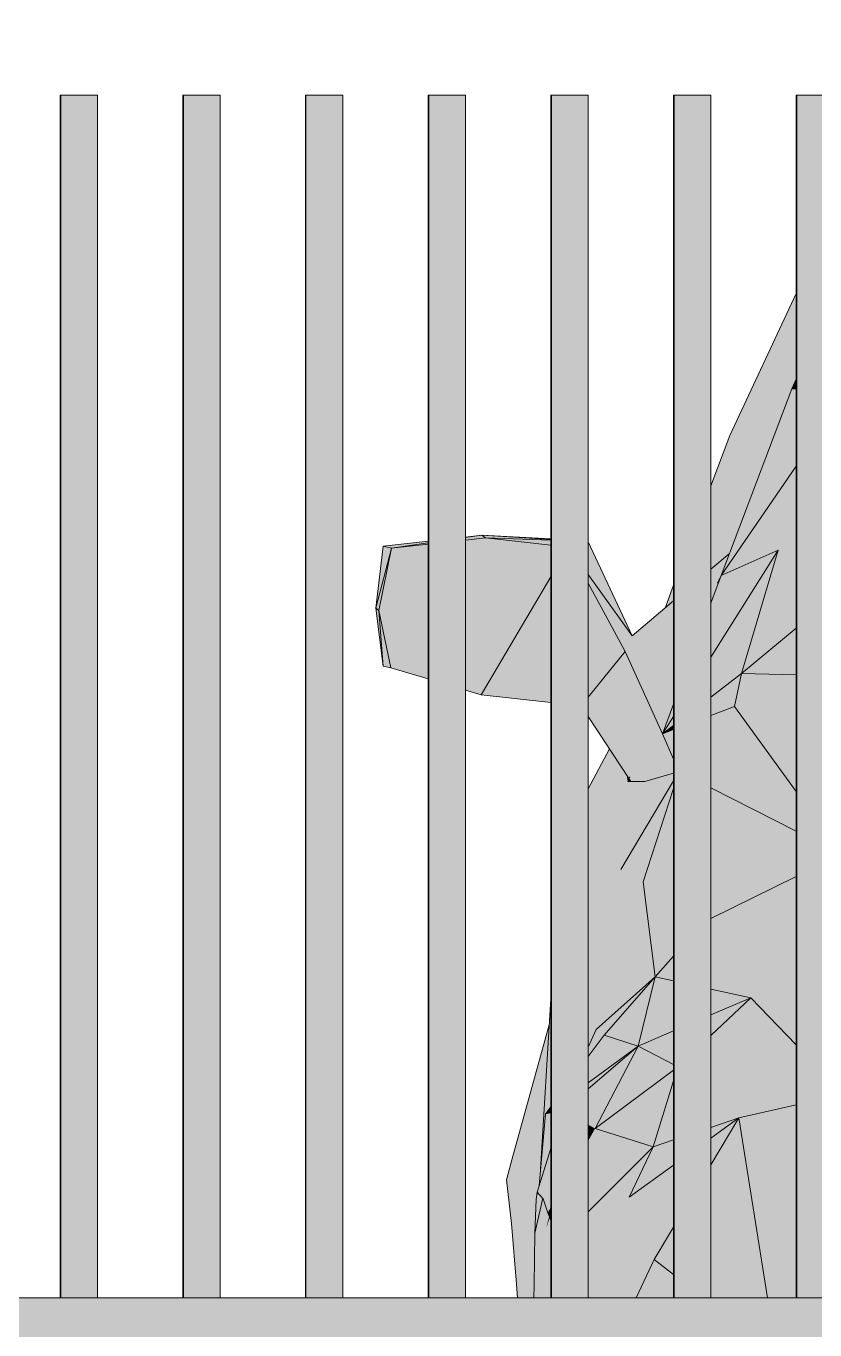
# Model space of a CAD drawing. Header units: millimetres. Extents: x 365175 to 2667127, y -330297 to -162108.
# Drawn here: x 1841967 to 1842609, y -318937 to -317875 of the extents above; entities that cross this region are included whole.
import ezdxf

# ---------------------------------------------------------------- set-up
doc = ezdxf.new("R2010")
doc.units = ezdxf.units.MM
doc.header["$MEASUREMENT"] = 0
for name, color, linetype in [('Cars', 7, 'Continuous'), ('Cotations - Altitudes & Niveaux', 7, 'Continuous'), ('TopoAlt', 7, 'Continuous')]:
    doc.layers.add(name, color=color, linetype=linetype)
doc.dimstyles.new('STYLE_GENERE__6', dxfattribs={"dimtxt": 0.18, "dimasz": 114, "dimexe": 0.18, "dimexo": 0.0625, "dimgap": 0, "dimtad": 0, "dimtih": 1, "dimtoh": 1, "dimdec": 4, "dimzin": 0, "dimdsep": 46, "dimcen": 0.09, "dimadec": 0, "dimazin": 0, "dimtfac": 1, "dimtdec": 4, "dimtmove": 0, "dimatfit": 3, "dimldrblk": 'ARROWHEAD_16', "dimfxl": 0, "dimtolj": 1, "dimtzin": 0, "dimarcsym": 0})

# ---------------------------------------------------------------- blocks, each defined once
blk = doc.blocks.new('Élément de coupe_582_6', base_point=(1445436.1, -319511))
at = {"layer": 'TopoAlt', "linetype": 'Continuous', "lineweight": 0, "true_color": 0x000000}
blk.add_hatch(color=18, dxfattribs=at).paths.add_polyline_path([(1838007, -319511), (1839530.3, -319511), (1839530.3, -319486), (1854698.7, -319486), (1854698.7, -318911), (1838007, -318911)])
at = {"layer": 'TopoAlt', "color": 190, "linetype": 'Continuous', "lineweight": 5, "true_color": 0x8002ff}
blk.add_line((1854698.7, -318911), (1838007, -318911), dxfattribs=at)
blk = doc.blocks.new('Élément de coupe_703_6', base_point=(1445436.1, -319511))
at = {"linetype": 'Continuous', "lineweight": 0, "true_color": 0x000000}
for points in [[(1842594.2, -317931), (1842594.2, -318911), (1842594.6, -318911), (1842594.6, -317931)], [(1842594.2, -317931), (1842594.2, -318911), (1842594.6, -318911), (1842594.6, -317931)], [(1842594.6, -317931), (1842594.6, -318911), (1842624.6, -318911), (1842624.6, -317931)]]:
    blk.add_hatch(color=18, dxfattribs=at).paths.add_polyline_path(points)
at = {"color": 18, "linetype": 'Continuous', "lineweight": 5, "true_color": 0x330000}
for p, q in [((1842594.2, -317931), (1842594.6, -317931)), ((1842594.2, -318911), (1842594.2, -317931)), ((1842594.6, -317931), (1842624.6, -317931)), ((1842594.6, -318911), (1842594.6, -317931)), ((1842624.6, -318911), (1842624.6, -317931))]:
    blk.add_line(p, q, dxfattribs=at)
blk = doc.blocks.new('Élément de coupe_704_6', base_point=(1445436.1, -319511))
at = {"linetype": 'Continuous', "lineweight": 0, "true_color": 0x000000}
for points in [[(1842494.2, -317931), (1842494.2, -318911), (1842494.7, -318911), (1842494.7, -317931)], [(1842494.2, -317931), (1842494.2, -318911), (1842494.7, -318911), (1842494.7, -317931)], [(1842494.7, -317931), (1842494.7, -318911), (1842524.7, -318911), (1842524.7, -317931)]]:
    blk.add_hatch(color=18, dxfattribs=at).paths.add_polyline_path(points)
at = {"color": 18, "linetype": 'Continuous', "lineweight": 5, "true_color": 0x330000}
for p, q in [((1842494.2, -317931), (1842494.7, -317931)), ((1842494.2, -318911), (1842494.2, -317931)), ((1842494.7, -317931), (1842524.7, -317931)), ((1842494.7, -318911), (1842494.7, -317931)), ((1842524.7, -318911), (1842524.7, -317931))]:
    blk.add_line(p, q, dxfattribs=at)
blk = doc.blocks.new('Élément de coupe_705_6', base_point=(1445436.1, -319511))
at = {"linetype": 'Continuous', "lineweight": 0, "true_color": 0x000000}
for points in [[(1842394.2, -317931), (1842394.2, -318911), (1842394.7, -318911), (1842394.7, -317931)], [(1842394.2, -317931), (1842394.2, -318911), (1842394.7, -318911), (1842394.7, -317931)], [(1842394.7, -317931), (1842394.7, -318911), (1842424.7, -318911), (1842424.7, -317931)]]:
    blk.add_hatch(color=18, dxfattribs=at).paths.add_polyline_path(points)
at = {"color": 18, "linetype": 'Continuous', "lineweight": 5, "true_color": 0x330000}
for p, q in [((1842394.2, -317931), (1842394.7, -317931)), ((1842394.2, -318911), (1842394.2, -317931)), ((1842394.7, -317931), (1842424.7, -317931)), ((1842394.7, -318911), (1842394.7, -317931)), ((1842424.7, -318911), (1842424.7, -317931))]:
    blk.add_line(p, q, dxfattribs=at)
blk = doc.blocks.new('Élément de coupe_706_6', base_point=(1445436.1, -319511))
at = {"linetype": 'Continuous', "lineweight": 0, "true_color": 0x000000}
for points in [[(1842294.3, -317931), (1842294.3, -318911), (1842294.7, -318911), (1842294.7, -317931)], [(1842294.3, -317931), (1842294.3, -318911), (1842294.7, -318911), (1842294.7, -317931)], [(1842294.7, -317931), (1842294.7, -318911), (1842324.7, -318911), (1842324.7, -317931)]]:
    blk.add_hatch(color=18, dxfattribs=at).paths.add_polyline_path(points)
at = {"color": 18, "linetype": 'Continuous', "lineweight": 5, "true_color": 0x330000}
for p, q in [((1842294.3, -317931), (1842294.7, -317931)), ((1842294.3, -318911), (1842294.3, -317931)), ((1842294.7, -317931), (1842324.7, -317931)), ((1842294.7, -318911), (1842294.7, -317931)), ((1842324.7, -318911), (1842324.7, -317931))]:
    blk.add_line(p, q, dxfattribs=at)
blk = doc.blocks.new('Élément de coupe_707_6', base_point=(1445436.1, -319511))
at = {"linetype": 'Continuous', "lineweight": 0, "true_color": 0x000000}
for points in [[(1842194.3, -317931), (1842194.3, -318911), (1842194.7, -318911), (1842194.7, -317931)], [(1842194.3, -317931), (1842194.3, -318911), (1842194.7, -318911), (1842194.7, -317931)], [(1842194.7, -317931), (1842194.7, -318911), (1842224.7, -318911), (1842224.7, -317931)]]:
    blk.add_hatch(color=18, dxfattribs=at).paths.add_polyline_path(points)
at = {"color": 18, "linetype": 'Continuous', "lineweight": 5, "true_color": 0x330000}
for p, q in [((1842194.3, -317931), (1842194.7, -317931)), ((1842194.3, -318911), (1842194.3, -317931)), ((1842194.7, -317931), (1842224.7, -317931)), ((1842194.7, -318911), (1842194.7, -317931)), ((1842224.7, -318911), (1842224.7, -317931))]:
    blk.add_line(p, q, dxfattribs=at)
blk = doc.blocks.new('Élément de coupe_708_6', base_point=(1445436.1, -319511))
at = {"linetype": 'Continuous', "lineweight": 0, "true_color": 0x000000}
for points in [[(1842094.3, -317931), (1842094.3, -318911), (1842094.8, -318911), (1842094.8, -317931)], [(1842094.3, -317931), (1842094.3, -318911), (1842094.8, -318911), (1842094.8, -317931)], [(1842094.8, -317931), (1842094.8, -318911), (1842124.8, -318911), (1842124.8, -317931)]]:
    blk.add_hatch(color=18, dxfattribs=at).paths.add_polyline_path(points)
at = {"color": 18, "linetype": 'Continuous', "lineweight": 5, "true_color": 0x330000}
for p, q in [((1842094.3, -317931), (1842094.8, -317931)), ((1842094.3, -318911), (1842094.3, -317931)), ((1842094.8, -317931), (1842124.8, -317931)), ((1842094.8, -318911), (1842094.8, -317931)), ((1842124.8, -318911), (1842124.8, -317931))]:
    blk.add_line(p, q, dxfattribs=at)
blk = doc.blocks.new('Élément de coupe_709_6', base_point=(1445436.1, -319511))
at = {"linetype": 'Continuous', "lineweight": 0, "true_color": 0x000000}
for points in [[(1841994.4, -317931), (1841994.4, -318911), (1841994.8, -318911), (1841994.8, -317931)], [(1841994.4, -317931), (1841994.4, -318911), (1841994.8, -318911), (1841994.8, -317931)], [(1841994.8, -317931), (1841994.8, -318911), (1842024.8, -318911), (1842024.8, -317931)]]:
    blk.add_hatch(color=18, dxfattribs=at).paths.add_polyline_path(points)
at = {"color": 18, "linetype": 'Continuous', "lineweight": 5, "true_color": 0x330000}
for p, q in [((1841994.4, -317931), (1841994.8, -317931)), ((1841994.4, -318911), (1841994.4, -317931)), ((1841994.8, -317931), (1842024.8, -317931)), ((1841994.8, -318911), (1841994.8, -317931)), ((1842024.8, -318911), (1842024.8, -317931))]:
    blk.add_line(p, q, dxfattribs=at)
blk = doc.blocks.new('Élément de coupe_745_6', base_point=(1445436.1, -319511))
at = {"layer": 'Cars', "linetype": 'Continuous', "lineweight": 0, "true_color": 0x000000}
for points in [[(1842540, -318208.5), (1842594.2, -318105.5), (1842594.2, -318092.8)], [(1842540, -318208.5), (1842594.2, -318105.5), (1842594.2, -318092.8)], [(1842594.2, -318105.5), (1842540, -318208.5), (1842594.2, -318122.4)], [(1842594.2, -318105.5), (1842540, -318208.5), (1842594.2, -318122.4)], [(1842524.7, -318290.7), (1842594.2, -318143.5), (1842594.2, -318122.4), (1842540, -318208.5), (1842524.7, -318249.4)], [(1842524.7, -318290.7), (1842594.2, -318143.5), (1842594.2, -318122.4), (1842540, -318208.5), (1842524.7, -318249.4)], [(1842524.7, -318290.7), (1842524.7, -318298), (1842594.2, -318157.5), (1842594.2, -318143.5)], [(1842524.7, -318290.7), (1842524.7, -318298), (1842594.2, -318157.5), (1842594.2, -318143.5)], [(1842524.7, -318298), (1842524.7, -318301.1), (1842590.7, -318170.4), (1842594.2, -318162.6), (1842594.2, -318157.5)], [(1842524.7, -318298), (1842524.7, -318301.1), (1842590.7, -318170.4), (1842594.2, -318162.6), (1842594.2, -318157.5)], [(1842590.7, -318170.4), (1842524.7, -318301.1), (1842524.7, -318317.4), (1842539.5, -318304.9), (1842539.4, -318305.2), (1842532.3, -318323.4), (1842533, -318322.5)], [(1842590.7, -318170.4), (1842524.7, -318301.1), (1842524.7, -318317.4), (1842539.5, -318304.9), (1842539.4, -318305.2), (1842532.3, -318323.4), (1842533, -318322.5)], [(1842533, -318322.5), (1842594.2, -318233.4), (1842594.2, -318170.4), (1842590.7, -318170.4)], [(1842590.7, -318170.4), (1842594.2, -318167.6), (1842594.2, -318162.6)], [(1842590.7, -318170.4), (1842594.2, -318170.4), (1842594.2, -318167.6)], [(1842533, -318322.5), (1842579.5, -318301.8), (1842594.2, -318268.5), (1842594.2, -318233.4)], [(1842579.5, -318301.8), (1842594.2, -318300.5), (1842594.2, -318268.5)], [(1842257.6, -318298.5), (1842251.5, -318349.2), (1842264.4, -318300.3)], [(1842257.6, -318298.5), (1842251.5, -318349.2), (1842264.4, -318300.3)], [(1842254, -318351.1), (1842294.3, -318323.6), (1842294.3, -318297), (1842264.4, -318300.3)], [(1842257.6, -318298.5), (1842264.4, -318300.3), (1842294.3, -318296), (1842294.3, -318294.5)], [(1842264.4, -318300.3), (1842294.3, -318297), (1842294.3, -318296)], [(1842324.7, -318291.2), (1842324.7, -318291.6), (1842338, -318289.7)], [(1842338, -318289.7), (1842324.7, -318291.6), (1842324.7, -318293.6), (1842341, -318291.8)], [(1842341, -318291.8), (1842324.7, -318314.2), (1842324.7, -318416), (1842337.4, -318419.8)], [(1842324.7, -318302.9), (1842324.7, -318314.2), (1842341, -318291.8)], [(1842324.7, -318293.6), (1842324.7, -318302.9), (1842341, -318291.8)], [(1842341, -318291.8), (1842337.4, -318419.8), (1842394.2, -318323.7), (1842394.2, -318297.8)], [(1842338, -318289.7), (1842341, -318291.8), (1842394.2, -318293.8), (1842394.2, -318293.2)], [(1842338, -318289.7), (1842394.2, -318293.2), (1842394.2, -318292.6)], [(1842394.2, -318293.8), (1842341, -318291.8), (1842394.2, -318297.8)], [(1842424.7, -318295.1), (1842424.7, -318321.8), (1842460.4, -318371.7)], [(1842264.4, -318300.3), (1842251.5, -318349.2), (1842254, -318351.1)], [(1842264.4, -318300.3), (1842251.5, -318349.2), (1842254, -318351.1)], [(1842579.5, -318301.8), (1842524.7, -318388.9), (1842524.7, -318421.5), (1842549.6, -318402.4)], [(1842533, -318322.5), (1842524.7, -318344.9), (1842524.7, -318388.9), (1842579.5, -318301.8)], [(1842524.7, -318319), (1842539.4, -318305.2), (1842539.5, -318304.9), (1842524.7, -318317.4)], [(1842539.4, -318305.2), (1842524.7, -318319), (1842524.7, -318344.9), (1842533, -318322.5), (1842530.1, -318328.7), (1842532.3, -318323.4)], [(1842524.7, -318343.2), (1842524.7, -318344.9), (1842533, -318322.5), (1842530.1, -318328.7), (1842532.3, -318323.4), (1842539.4, -318305.2), (1842539.1, -318305.5), (1842530.9, -318326.1)], [(1842539.1, -318305.5), (1842539.4, -318305.2), (1842539.5, -318304.9), (1842539.1, -318305.2)], [(1842579.5, -318301.8), (1842549.6, -318402.4), (1842594.2, -318365.4), (1842594.2, -318300.5)], [(1842254, -318351.1), (1842263.9, -318397.7), (1842294.3, -318356), (1842294.3, -318323.6)], [(1842394.2, -318323.7), (1842337.4, -318419.8), (1842394.2, -318426)], [(1842424.7, -318328.8), (1842454.9, -318384.3), (1842460.4, -318371.7), (1842424.7, -318321.8)], [(1842424.7, -318328.8), (1842424.7, -318421.7), (1842454.9, -318384.3)], [(1842494.2, -318330.5), (1842487.3, -318349.1), (1842494.2, -318343.2)], [(1842494.2, -318330.5), (1842487.3, -318349.1), (1842494.2, -318343.2)], [(1842532.3, -318323.4), (1842530.1, -318328.7), (1842533, -318322.5)], [(1842532.3, -318323.4), (1842530.1, -318328.7), (1842533, -318322.5)], [(1842251.5, -318349.2), (1842257.5, -318396.3), (1842254, -318351.1)], [(1842251.5, -318349.2), (1842257.5, -318396.3), (1842254, -318351.1)], [(1842254, -318351.1), (1842257.5, -318396.3), (1842263.9, -318397.7)], [(1842254, -318351.1), (1842257.5, -318396.3), (1842263.9, -318397.7)], [(1842460.4, -318371.7), (1842454.9, -318384.3), (1842494.2, -318347.5), (1842494.2, -318343.2)], [(1842454.9, -318384.3), (1842485.3, -318451.6), (1842494.2, -318427.3), (1842494.2, -318347.5)], [(1842294.3, -318356), (1842263.9, -318397.7), (1842294.3, -318406.8)], [(1842549.6, -318402.4), (1842594.2, -318403.3), (1842594.2, -318365.4)], [(1842424.7, -318430.7), (1842485.3, -318451.6), (1842454.9, -318384.3), (1842424.7, -318421.7)], [(1842549.6, -318402.4), (1842524.7, -318421.5), (1842524.7, -318436.5), (1842543.8, -318429.2)], [(1842549.6, -318402.4), (1842543.8, -318429.2), (1842594.2, -318419.1), (1842594.2, -318403.3)], [(1842543.8, -318429.2), (1842594.2, -318432.5), (1842594.2, -318419.1)], [(1842424.7, -318430.7), (1842424.7, -318435.5), (1842470.8, -318490.4), (1842485.3, -318451.6)], [(1842424.7, -318430.7), (1842424.7, -318435.5), (1842470.8, -318490.4), (1842485.3, -318451.6)], [(1842424.7, -318435.5), (1842424.7, -318437.4), (1842457.6, -318487.4), (1842458.6, -318486.5), (1842457.9, -318487.9), (1842459.5, -318490.3), (1842470.8, -318490.4)], [(1842424.7, -318435.5), (1842424.7, -318437.4), (1842457.6, -318487.4), (1842458.6, -318486.5), (1842457.9, -318487.9), (1842459.5, -318490.3), (1842470.8, -318490.4)], [(1842485.3, -318451.6), (1842494.2, -318427.3), (1842494.2, -318426.9)], [(1842494.2, -318427.3), (1842485.3, -318451.6), (1842494.2, -318437.3)], [(1842485.3, -318451.6), (1842494.2, -318444.7), (1842494.2, -318437.3)], [(1842524.7, -318451.7), (1842524.7, -318495.5), (1842594.2, -318530.8), (1842594.2, -318498.6), (1842543.8, -318429.2)], [(1842524.7, -318436.5), (1842524.7, -318451.7), (1842543.8, -318429.2)], [(1842594.2, -318432.5), (1842543.8, -318429.2), (1842594.2, -318498.6)], [(1842485.3, -318451.6), (1842494.2, -318448.1), (1842494.2, -318444.7)], [(1842470.8, -318490.4), (1842494.2, -318483.6), (1842494.2, -318472.1), (1842485.3, -318451.6)], [(1842470.8, -318490.4), (1842494.2, -318483.6), (1842494.2, -318472.1), (1842485.3, -318451.6)], [(1842494.2, -318448.1), (1842485.3, -318451.6), (1842494.2, -318472.1)], [(1842424.7, -318513.8), (1842456.9, -318490.2), (1842455.9, -318484.7), (1842442.1, -318463.8), (1842424.7, -318496.3)], [(1842424.7, -318513.8), (1842456.9, -318490.2), (1842455.9, -318484.7), (1842442.1, -318463.8), (1842424.7, -318496.3)], [(1842456.9, -318490.2), (1842424.7, -318513.8), (1842424.7, -318538.4), (1842451.4, -318561.9)], [(1842456.9, -318490.2), (1842424.7, -318513.8), (1842424.7, -318538.4), (1842451.4, -318561.9)], [(1842470.8, -318490.4), (1842451.4, -318561.9), (1842494.2, -318489.8), (1842494.2, -318483.6)], [(1842470.8, -318490.4), (1842451.4, -318561.9), (1842494.2, -318489.8), (1842494.2, -318483.6)], [(1842451.4, -318561.9), (1842469.4, -318572.2), (1842494.2, -318496), (1842494.2, -318489.8)], [(1842451.4, -318561.9), (1842469.4, -318572.2), (1842494.2, -318496), (1842494.2, -318489.8)], [(1842470.8, -318490.4), (1842456.9, -318490.2), (1842451.4, -318561.9)], [(1842470.8, -318490.4), (1842456.9, -318490.2), (1842451.4, -318561.9)], [(1842457.6, -318487.4), (1842455.9, -318484.7), (1842456.9, -318490.2), (1842458.6, -318486.5)], [(1842457.6, -318487.4), (1842455.9, -318484.7), (1842456.9, -318490.2), (1842458.6, -318486.5)], [(1842456.9, -318490.2), (1842459.5, -318490.3), (1842458.1, -318488.1), (1842457.8, -318488.3)], [(1842456.9, -318490.2), (1842459.5, -318490.3), (1842458.1, -318488.1), (1842457.8, -318488.3)], [(1842457.8, -318488.3), (1842458.1, -318488.1), (1842457.9, -318487.9)], [(1842457.8, -318488.3), (1842458.1, -318488.1), (1842457.9, -318487.9)], [(1842469.4, -318572.2), (1842494.2, -318588.5), (1842494.2, -318496)], [(1842469.4, -318572.2), (1842494.2, -318588.5), (1842494.2, -318496)], [(1842594.2, -318530.8), (1842524.7, -318495.5), (1842524.7, -318601.9), (1842594.2, -318567.8)], [(1842451.4, -318561.9), (1842424.7, -318538.4), (1842424.7, -318611.1)], [(1842451.4, -318561.9), (1842424.7, -318538.4), (1842424.7, -318611.1)], [(1842451.4, -318561.9), (1842424.7, -318611.1), (1842424.7, -318628.7), (1842469.4, -318572.2)], [(1842451.4, -318561.9), (1842424.7, -318611.1), (1842424.7, -318628.7), (1842469.4, -318572.2)], [(1842424.7, -318628.7), (1842424.7, -318688.1), (1842431.1, -318692.5), (1842469.4, -318572.2)], [(1842424.7, -318628.7), (1842424.7, -318688.1), (1842431.1, -318692.5), (1842469.4, -318572.2)], [(1842479.2, -318649.6), (1842469.4, -318572.2), (1842431.1, -318692.5)], [(1842479.2, -318649.6), (1842469.4, -318572.2), (1842431.1, -318692.5)], [(1842469.4, -318572.2), (1842479.2, -318649.6), (1842494.2, -318632.6), (1842494.2, -318588.5)], [(1842494.2, -318592.9), (1842494.2, -318588.5), (1842469.4, -318572.2), (1842470.6, -318581.5)], [(1842524.7, -318601.9), (1842524.7, -318606.4), (1842594.2, -318626.4), (1842594.2, -318567.8)], [(1842524.7, -318606.4), (1842524.7, -318614.1), (1842557.1, -318666.6), (1842594.2, -318645.6), (1842594.2, -318626.4)], [(1842524.7, -318659.5), (1842557.1, -318666.6), (1842524.7, -318614.1)], [(1842479.2, -318649.6), (1842494.2, -318652.8), (1842494.2, -318632.6)], [(1842431.1, -318692.5), (1842437.7, -318696.9), (1842479.2, -318649.6)], [(1842433.5, -318694.1), (1842479.2, -318649.6), (1842431.1, -318692.5)], [(1842437.7, -318696.9), (1842465.3, -318705.9), (1842479.2, -318649.6)], [(1842479.2, -318649.6), (1842465.3, -318705.9), (1842494.2, -318693.5), (1842494.2, -318652.8)], [(1842557.1, -318666.6), (1842594.2, -318704.9), (1842594.2, -318645.6)], [(1842524.7, -318680.5), (1842557.1, -318666.6), (1842524.7, -318659.5)], [(1842385.9, -318806.6), (1842389.9, -318761.4), (1842394.2, -318755.5), (1842394.2, -318668.5), (1842394.2, -318667.4)], [(1842385.9, -318806.6), (1842389.9, -318761.4), (1842394.2, -318755.5), (1842394.2, -318668.5), (1842394.2, -318667.4)], [(1842394.2, -318667.4), (1842394.2, -318667.2), (1842394.2, -318666.8)], [(1842394.2, -318667.4), (1842394.2, -318667.2), (1842394.2, -318666.8)], [(1842394.2, -318667.2), (1842394.2, -318667.4), (1842394.2, -318667.3)], [(1842394.2, -318667.2), (1842394.2, -318667.4), (1842394.2, -318667.3)], [(1842394.2, -318667.3), (1842394.2, -318667.4), (1842394.2, -318667.4)], [(1842394.2, -318667.3), (1842394.2, -318667.4), (1842394.2, -318667.4)], [(1842394.2, -318667.4), (1842394.2, -318667.9), (1842394.2, -318667.4)], [(1842394.2, -318667.4), (1842394.2, -318667.9), (1842394.2, -318667.4)], [(1842394.2, -318667.4), (1842394.2, -318668.3), (1842394.2, -318667.9)], [(1842394.2, -318667.4), (1842394.2, -318668.3), (1842394.2, -318667.9)], [(1842394.2, -318667.4), (1842394.2, -318668.5), (1842394.2, -318668.3)], [(1842394.2, -318667.4), (1842394.2, -318668.5), (1842394.2, -318668.3)], [(1842524.7, -318720.2), (1842594.2, -318713.4), (1842594.2, -318704.9), (1842557.1, -318666.6), (1842524.7, -318697.3)], [(1842524.7, -318680.5), (1842524.7, -318697.3), (1842557.1, -318666.6)], [(1842362.5, -318798.6), (1842358.2, -318814.8), (1842392.9, -318688.6), (1842392.9, -318688.5)], [(1842362.5, -318798.6), (1842358.2, -318814.8), (1842392.9, -318688.6), (1842392.9, -318688.5)], [(1842392.9, -318688.6), (1842358.2, -318814.8), (1842385.1, -318760.1), (1842391.6, -318711.2)], [(1842392.9, -318688.6), (1842358.2, -318814.8), (1842385.1, -318760.1), (1842391.6, -318711.2)], [(1842424.7, -318688.1), (1842424.7, -318706.9), (1842431.1, -318692.5)], [(1842424.7, -318688.1), (1842424.7, -318706.9), (1842431.1, -318692.5)], [(1842431.1, -318692.5), (1842424.7, -318706.9), (1842424.7, -318714.5), (1842437.7, -318696.9)], [(1842431.1, -318692.5), (1842424.7, -318706.9), (1842424.7, -318714.5), (1842437.7, -318696.9)], [(1842424.7, -318714.5), (1842424.7, -318735.8), (1842465.3, -318705.9), (1842437.7, -318696.9)], [(1842465.3, -318705.9), (1842494.2, -318721), (1842494.2, -318693.5)], [(1842391.6, -318711.2), (1842385.1, -318760.1), (1842389.8, -318741.5)], [(1842391.6, -318711.2), (1842385.1, -318760.1), (1842389.8, -318741.5)], [(1842465.3, -318705.9), (1842424.7, -318740.7), (1842424.7, -318770), (1842430.3, -318773.1)], [(1842424.7, -318735.8), (1842424.7, -318740.7), (1842465.3, -318705.9)], [(1842465.3, -318705.9), (1842430.3, -318773.1), (1842494.2, -318725.5), (1842494.2, -318721)], [(1842524.7, -318720.2), (1842524.7, -318745.4), (1842547.4, -318764.5), (1842594.2, -318720), (1842594.2, -318713.4)], [(1842594.2, -318720), (1842547.4, -318764.5), (1842594.2, -318753.9)], [(1842430.3, -318773.1), (1842477.7, -318788), (1842494.2, -318734.3), (1842494.2, -318725.5)], [(1842477.7, -318788), (1842494.2, -318782.4), (1842494.2, -318734.3)], [(1842385.1, -318760.1), (1842389.3, -318749), (1842389.8, -318741.5)], [(1842385.1, -318760.1), (1842389.3, -318749), (1842389.8, -318741.5)], [(1842524.7, -318745.4), (1842524.7, -318772.2), (1842547.4, -318764.5)], [(1842389.3, -318749), (1842385.1, -318760.1), (1842385.1, -318814.9), (1842385.9, -318806.6)], [(1842389.3, -318749), (1842385.1, -318760.1), (1842385.1, -318814.9), (1842385.9, -318806.6)], [(1842389.9, -318761.4), (1842394.2, -318758.2), (1842394.2, -318755.5)], [(1842547.4, -318764.5), (1842594.2, -318775.6), (1842594.2, -318753.9)], [(1842358.2, -318814.8), (1842362.3, -318850.5), (1842385.1, -318760.1)], [(1842358.2, -318814.8), (1842362.3, -318850.5), (1842385.1, -318760.1)], [(1842362.3, -318850.5), (1842366.4, -318899.9), (1842385.1, -318760.1)], [(1842362.3, -318850.5), (1842366.4, -318899.9), (1842385.1, -318760.1)], [(1842385.1, -318760.1), (1842366.4, -318899.9), (1842382.2, -318831.6), (1842382.2, -318830.9), (1842383, -318825), (1842384.7, -318819.4), (1842385.1, -318814.9)], [(1842385.1, -318760.1), (1842366.4, -318899.9), (1842382.2, -318831.6), (1842382.2, -318830.9), (1842383, -318825), (1842384.7, -318819.4), (1842385.1, -318814.9)], [(1842384.7, -318819.4), (1842394.2, -318789.3), (1842394.2, -318760.5), (1842389.9, -318761.4)], [(1842384.7, -318819.4), (1842394.2, -318789.3), (1842394.2, -318760.5), (1842389.9, -318761.4)], [(1842389.9, -318761.4), (1842394.2, -318760.5), (1842394.2, -318758.2)], [(1842524.7, -318781), (1842524.7, -318802.6), (1842547.4, -318764.5)], [(1842524.7, -318772.2), (1842524.7, -318781), (1842547.4, -318764.5)], [(1842524.7, -318911), (1842570.9, -318911), (1842547.4, -318764.5), (1842524.7, -318802.6)], [(1842594.2, -318775.6), (1842547.4, -318764.5), (1842570.9, -318911), (1842594.2, -318911)], [(1842424.7, -318770), (1842424.7, -318783.1), (1842430.3, -318773.1)], [(1842424.7, -318783.1), (1842424.7, -318790.8), (1842430.3, -318773.1)], [(1842424.7, -318840.9), (1842477.7, -318788), (1842430.3, -318773.1), (1842424.7, -318790.8)], [(1842424.7, -318849.7), (1842458, -318829), (1842477.7, -318788), (1842424.7, -318840.9)], [(1842458, -318829), (1842494.2, -318802.9), (1842494.2, -318782.4), (1842477.7, -318788)], [(1842383, -318825), (1842388.1, -318830.3), (1842394.2, -318802.5), (1842394.2, -318789.3)], [(1842383, -318825), (1842388.1, -318830.3), (1842394.2, -318802.5), (1842394.2, -318789.3)], [(1842388.1, -318830.3), (1842391.7, -318841.8), (1842394.2, -318824.4), (1842394.2, -318802.5)], [(1842388.1, -318830.3), (1842391.7, -318841.8), (1842394.2, -318824.4), (1842394.2, -318802.5)], [(1842458, -318829), (1842478.4, -318879.8), (1842494.2, -318853.4), (1842494.2, -318802.9)], [(1842382.2, -318830.9), (1842381.3, -318858.3), (1842387.7, -318829.9), (1842383.7, -318825.8)], [(1842382.2, -318830.9), (1842381.3, -318858.3), (1842387.7, -318829.9), (1842383.7, -318825.8)], [(1842383, -318825), (1842382.2, -318830.9), (1842383.7, -318825.8)], [(1842383, -318825), (1842382.2, -318830.9), (1842383.7, -318825.8)], [(1842386.8, -318833.9), (1842382.5, -318866.9), (1842390.4, -318854.2), (1842391.2, -318840.1), (1842388.1, -318830.3), (1842387.7, -318829.9)], [(1842386.8, -318833.9), (1842382.5, -318866.9), (1842390.4, -318854.2), (1842391.2, -318840.1), (1842388.1, -318830.3), (1842387.7, -318829.9)], [(1842391.7, -318841.8), (1842394.2, -318837.2), (1842394.2, -318824.4)], [(1842424.7, -318911), (1842431, -318911), (1842458, -318829), (1842424.7, -318869.7)], [(1842424.7, -318849.7), (1842424.7, -318869.7), (1842458, -318829)], [(1842458, -318829), (1842431, -318911), (1842448.2, -318911), (1842478.4, -318879.8)], [(1842366.4, -318899.9), (1842367.2, -318911), (1842374.6, -318911), (1842381.5, -318850.3), (1842382.2, -318831.6)], [(1842366.4, -318899.9), (1842367.2, -318911), (1842374.6, -318911), (1842381.5, -318850.3), (1842382.2, -318831.6)], [(1842383.9, -318846.5), (1842382.5, -318866.9), (1842386.8, -318833.9)], [(1842383.9, -318846.5), (1842382.5, -318866.9), (1842386.8, -318833.9)], [(1842390.4, -318854.2), (1842392.9, -318844.6), (1842391.7, -318841.8), (1842391.2, -318840.1)], [(1842390.4, -318854.2), (1842392.9, -318844.6), (1842391.7, -318841.8), (1842391.2, -318840.1)], [(1842391.7, -318841.8), (1842394.2, -318847.8), (1842394.2, -318837.2)], [(1842374.6, -318911), (1842380, -318911), (1842380.6, -318899.9), (1842381.3, -318858.3), (1842381.5, -318850.3)], [(1842374.6, -318911), (1842380, -318911), (1842380.6, -318899.9), (1842381.3, -318858.3), (1842381.5, -318850.3)], [(1842383.9, -318846.5), (1842381.3, -318858.3), (1842382.5, -318866.9)], [(1842383.9, -318846.5), (1842381.3, -318858.3), (1842382.5, -318866.9)], [(1842390.4, -318854.2), (1842393.4, -318845.9), (1842392.9, -318844.6)], [(1842390.4, -318854.2), (1842393.4, -318845.9), (1842392.9, -318844.6)], [(1842393.4, -318845.9), (1842390.4, -318854.2), (1842394.2, -318882), (1842394.2, -318847.8)], [(1842393.4, -318845.9), (1842390.4, -318854.2), (1842394.2, -318882), (1842394.2, -318847.8)], [(1842381.3, -318858.3), (1842380.6, -318900.8), (1842382.5, -318866.9)], [(1842381.3, -318858.3), (1842380.6, -318900.8), (1842382.5, -318866.9)], [(1842382.5, -318866.9), (1842384.2, -318911), (1842390.2, -318911), (1842390.4, -318854.2)], [(1842382.5, -318866.9), (1842384.2, -318911), (1842390.2, -318911), (1842390.4, -318854.2)], [(1842390.2, -318911), (1842391.3, -318911), (1842390.4, -318854.2)], [(1842390.2, -318911), (1842391.3, -318911), (1842390.4, -318854.2)], [(1842394.2, -318882), (1842390.4, -318854.2), (1842391.3, -318911), (1842394.2, -318911)], [(1842394.2, -318882), (1842390.4, -318854.2), (1842391.3, -318911), (1842394.2, -318911)], [(1842478.4, -318879.8), (1842494.2, -318892.1), (1842494.2, -318853.4)], [(1842380.5, -318911), (1842381.3, -318911), (1842382.5, -318866.9), (1842380.6, -318900.8)], [(1842380.5, -318911), (1842381.3, -318911), (1842382.5, -318866.9), (1842380.6, -318900.8)], [(1842381.3, -318911), (1842384.2, -318911), (1842382.5, -318866.9)], [(1842381.3, -318911), (1842384.2, -318911), (1842382.5, -318866.9)], [(1842448.2, -318911), (1842463.7, -318911), (1842478.4, -318879.8)], [(1842478.4, -318879.8), (1842463.7, -318911), (1842494.2, -318911), (1842494.2, -318892.1)], [(1842380, -318911), (1842380.5, -318911), (1842380.6, -318900.8), (1842380.6, -318899.9)], [(1842380, -318911), (1842380.5, -318911), (1842380.6, -318900.8), (1842380.6, -318899.9)]]:
    blk.add_hatch(color=18, dxfattribs=at).paths.add_polyline_path(points)
at = {"layer": 'Cars', "color": 7, "linetype": 'Continuous', "lineweight": 5}
for p, q in [((1842540, -318208.5), (1842594.2, -318092.8)), ((1842590.7, -318170.4), (1842533, -318322.5)), ((1842594.2, -318162.6), (1842590.7, -318170.4)), ((1842594.2, -318167.6), (1842590.7, -318170.4)), ((1842594.2, -318170.4), (1842590.7, -318170.4)), ((1842540, -318208.5), (1842524.7, -318249.4)), ((1842594.2, -318233.4), (1842533, -318322.5)), ((1842251.5, -318349.2), (1842257.6, -318298.5)), ((1842294.3, -318294.5), (1842257.6, -318298.5)), ((1842257.6, -318298.5), (1842264.4, -318300.3)), ((1842294.3, -318296), (1842264.4, -318300.3)), ((1842294.3, -318297), (1842264.4, -318300.3)), ((1842338, -318289.7), (1842324.7, -318291.2)), ((1842338, -318289.7), (1842324.7, -318291.6)), ((1842341, -318291.8), (1842324.7, -318293.6)), ((1842338, -318289.7), (1842341, -318291.8)), ((1842394.2, -318293.2), (1842338, -318289.7)), ((1842338, -318289.7), (1842394.2, -318292.6)), ((1842394.2, -318297.8), (1842341, -318291.8)), ((1842394.2, -318293.8), (1842341, -318291.8)), ((1842460.4, -318371.7), (1842424.7, -318295.1)), ((1842264.4, -318300.3), (1842251.5, -318349.2)), ((1842264.4, -318300.3), (1842254, -318351.1)), ((1842579.5, -318301.8), (1842524.7, -318388.9)), ((1842524.7, -318317.4), (1842539.5, -318304.9)), ((1842579.5, -318301.8), (1842533, -318322.5)), ((1842549.6, -318402.4), (1842579.5, -318301.8)), ((1842394.2, -318323.7), (1842337.4, -318419.8)), ((1842460.4, -318371.7), (1842424.7, -318321.8)), ((1842454.9, -318384.3), (1842424.7, -318328.8)), ((1842494.2, -318330.5), (1842487.3, -318349.1)), ((1842533, -318322.5), (1842524.7, -318344.9)), ((1842530.1, -318328.7), (1842533, -318322.5)), ((1842251.5, -318349.2), (1842254, -318351.1)), ((1842251.5, -318349.2), (1842257.5, -318396.3)), ((1842254, -318351.1), (1842263.9, -318397.7)), ((1842254, -318351.1), (1842257.5, -318396.3)), ((1842460.4, -318371.7), (1842494.2, -318343.2)), ((1842594.2, -318365.4), (1842549.6, -318402.4)), ((1842454.9, -318384.3), (1842424.7, -318421.7)), ((1842485.3, -318451.6), (1842454.9, -318384.3)), ((1842257.5, -318396.3), (1842263.9, -318397.7)), ((1842263.9, -318397.7), (1842294.3, -318406.8)), ((1842549.6, -318402.4), (1842524.7, -318421.5)), ((1842549.6, -318402.4), (1842543.8, -318429.2)), ((1842594.2, -318403.3), (1842549.6, -318402.4)), ((1842324.7, -318416), (1842337.4, -318419.8)), ((1842337.4, -318419.8), (1842394.2, -318426)), ((1842457.6, -318487.4), (1842424.7, -318437.4)), ((1842494.2, -318427.3), (1842485.3, -318451.6)), ((1842494.2, -318437.3), (1842485.3, -318451.6)), ((1842543.8, -318429.2), (1842524.7, -318436.5)), ((1842594.2, -318498.6), (1842543.8, -318429.2)), ((1842494.2, -318444.7), (1842485.3, -318451.6)), ((1842494.2, -318448.1), (1842485.3, -318451.6)), ((1842485.3, -318451.6), (1842494.2, -318472.1)), ((1842442.1, -318463.8), (1842424.7, -318496.3)), ((1842494.2, -318489.8), (1842451.4, -318561.9)), ((1842456.9, -318490.2), (1842458.6, -318486.5)), ((1842470.8, -318490.4), (1842456.9, -318490.2)), ((1842459.5, -318490.3), (1842457.9, -318487.9)), ((1842470.8, -318490.4), (1842494.2, -318483.6)), ((1842494.2, -318496), (1842469.4, -318572.2)), ((1842594.2, -318530.8), (1842524.7, -318495.5)), ((1842469.4, -318572.2), (1842479.2, -318649.6)), ((1842594.2, -318567.8), (1842524.7, -318601.9)), ((1842494.2, -318632.6), (1842479.2, -318649.6)), ((1842479.2, -318649.6), (1842431.1, -318692.5)), ((1842479.2, -318649.6), (1842437.7, -318696.9)), ((1842479.2, -318649.6), (1842465.3, -318705.9)), ((1842494.2, -318652.8), (1842479.2, -318649.6)), ((1842557.1, -318666.6), (1842524.7, -318659.5)), ((1842385.9, -318806.6), (1842394.2, -318667.4)), ((1842394.2, -318666.8), (1842394.2, -318667.4)), ((1842557.1, -318666.6), (1842524.7, -318697.3)), ((1842557.1, -318666.6), (1842524.7, -318680.5)), ((1842557.1, -318666.6), (1842594.2, -318704.9)), ((1842362.5, -318798.6), (1842392.9, -318688.5)), ((1842431.1, -318692.5), (1842424.7, -318706.9)), ((1842437.7, -318696.9), (1842424.7, -318714.5)), ((1842465.3, -318705.9), (1842437.7, -318696.9)), ((1842494.2, -318693.5), (1842465.3, -318705.9)), ((1842465.3, -318705.9), (1842424.7, -318740.7)), ((1842465.3, -318705.9), (1842424.7, -318735.8)), ((1842465.3, -318705.9), (1842430.3, -318773.1)), ((1842465.3, -318705.9), (1842494.2, -318721)), ((1842494.2, -318725.5), (1842430.3, -318773.1)), ((1842494.2, -318734.3), (1842477.7, -318788)), ((1842394.2, -318755.5), (1842389.9, -318761.4)), ((1842594.2, -318753.9), (1842547.4, -318764.5)), ((1842389.9, -318761.4), (1842384.7, -318819.4)), ((1842394.2, -318758.2), (1842389.9, -318761.4)), ((1842547.4, -318764.5), (1842524.7, -318781)), ((1842547.4, -318764.5), (1842524.7, -318772.2)), ((1842547.4, -318764.5), (1842524.7, -318802.6)), ((1842547.4, -318764.5), (1842570.9, -318911)), ((1842430.3, -318773.1), (1842477.7, -318788)), ((1842477.7, -318788), (1842424.7, -318840.9)), ((1842477.7, -318788), (1842458, -318829)), ((1842494.2, -318782.4), (1842477.7, -318788)), ((1842362.5, -318798.6), (1842358.2, -318814.8)), ((1842394.2, -318789.3), (1842383, -318825)), ((1842494.2, -318802.9), (1842458, -318829)), ((1842358.2, -318814.8), (1842362.3, -318850.5)), ((1842381.3, -318858.3), (1842387.7, -318829.9)), ((1842382.2, -318830.9), (1842383, -318825)), ((1842383, -318825), (1842388.1, -318830.3)), ((1842388.1, -318830.3), (1842391.7, -318841.8)), ((1842381.3, -318858.3), (1842382.2, -318830.9)), ((1842362.3, -318850.5), (1842366.4, -318899.9)), ((1842391.7, -318841.8), (1842394.2, -318847.8)), ((1842380.6, -318900.8), (1842381.3, -318858.3)), ((1842494.2, -318853.4), (1842478.4, -318879.8)), ((1842478.4, -318879.8), (1842463.7, -318911)), ((1842494.2, -318892.1), (1842478.4, -318879.8)), ((1842366.4, -318899.9), (1842367.2, -318911)), ((1842380.5, -318911), (1842380.6, -318900.8))]:
    blk.add_line(p, q, dxfattribs=at)
blk = doc.blocks.new('ARROWHEAD_16')
at = {"linetype": 'Continuous', "lineweight": 0}
blk.add_hatch(color=0, dxfattribs=at).paths.add_polyline_path([(-0.9093, 0.525), (0, 0), (-0.9093, -0.525)])
at = {"color": 0, "linetype": 'Continuous', "lineweight": 0}
blk.add_line((0, 0), (-1, 0), dxfattribs=at)

msp = doc.modelspace()

# ---------------------------------------------------------------- block references
at = {"lineweight": 0}
for name in ['Élément de coupe_709_6', 'Élément de coupe_708_6', 'Élément de coupe_707_6', 'Élément de coupe_706_6', 'Élément de coupe_705_6', 'Élément de coupe_704_6', 'Élément de coupe_703_6']:
    msp.add_blockref(name, (1445436.05, -319510.981), dxfattribs=at)
at = {"layer": 'Cars', "lineweight": 0}
msp.add_blockref('Élément de coupe_745_6', (1445436.05, -319510.981), dxfattribs=at)
at = {"layer": 'TopoAlt', "lineweight": 0}
msp.add_blockref('Élément de coupe_582_6', (1445436.05, -319510.981), dxfattribs=at)

# ---------------------------------------------------------------- leaders
at = {"layer": 'Cotations - Altitudes & Niveaux', "color": 7, "linetype": 'Continuous', "lineweight": 5, "annotation_type": 0, "has_hookline": 1, "hookline_direction": 0, "text_width": 2914.591}
msp.add_leader([(1839010.377, -317930.981), (1839010.377, -314973.392), (1839510.377, -314973.392)], dimstyle='STYLE_GENERE__6', dxfattribs=at)

doc.saveas('drawing.dxf')
